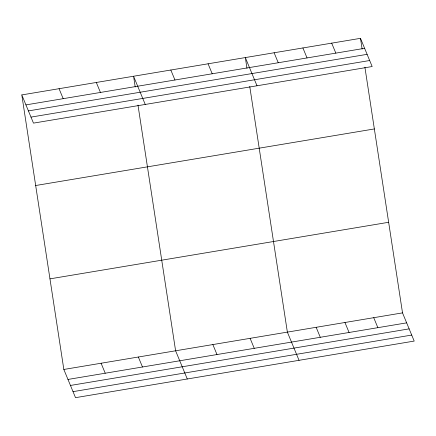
<?xml version="1.0" encoding="UTF-8"?>
<svg xmlns="http://www.w3.org/2000/svg" width="436" height="436" viewBox="0 0 436 436"><rect width="100%" height="100%" fill="white"/><g stroke="black" fill="none" stroke-linecap="round" stroke-linejoin="round"><path stroke-width="0.65" d="M21.8 94.917L360.485 38.335L372.164 66.539L33.479 123.121L21.8 94.917L63.836 369.461L75.515 397.665L414.2 341.083L402.521 312.879L364.899 67.193M25.931 104.896L364.616 48.314M28.422 110.908L367.107 54.331M30.989 117.104L369.673 60.522M35.67 185.518L374.355 128.936M49.966 278.86L388.645 222.284M63.836 369.461L402.521 312.879M67.972 379.44L406.652 322.858M70.463 385.451L409.142 328.875M73.025 391.648L411.709 335.066M331.692 43.148L335.829 53.127M302.906 47.955L307.042 57.934M274.119 52.767L278.25 62.746M373.728 317.691L377.865 327.67M257.011 85.778L245.332 57.574L246.972 68.31M344.941 322.498L349.078 332.477M208.076 63.798L212.207 73.777M316.155 327.311L320.286 337.29M299.047 360.321L287.368 332.118L249.746 86.432M170.819 70.022L174.956 80.001M250.111 338.341L254.243 348.32M145.248 104.449L133.563 76.246L135.209 86.982M212.855 344.565L216.992 354.544M96.312 82.469L100.444 92.448M187.284 378.993L175.604 350.789L137.983 105.103M59.056 88.693L63.187 98.672M138.348 357.013L142.479 366.992M101.092 363.237L105.223 373.216M360.485 38.335L362.125 49.077"/></g></svg>
